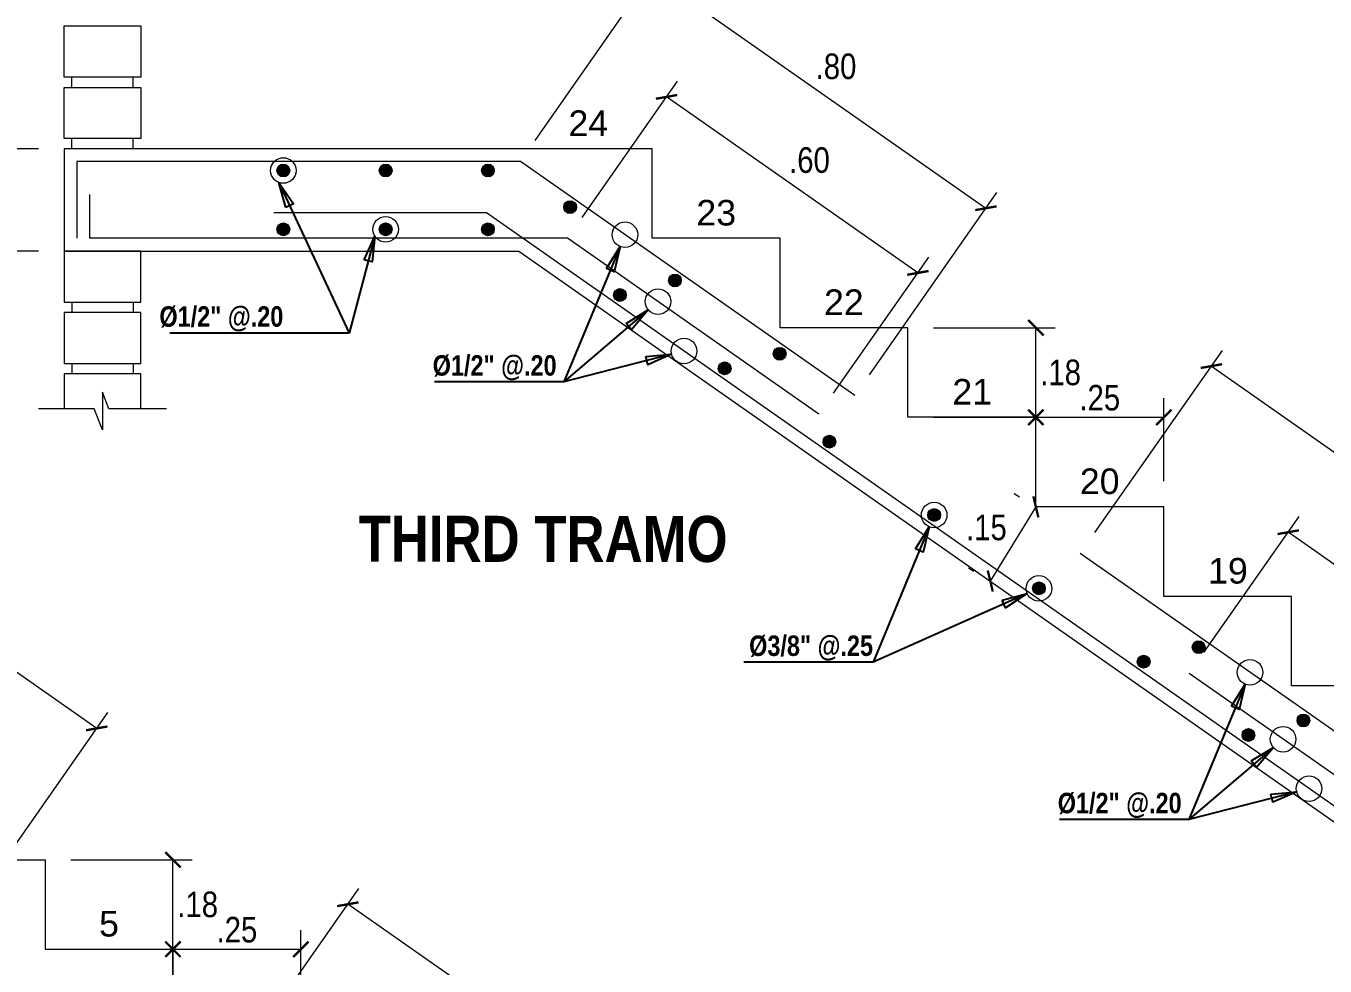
# Model space of a CAD drawing. Header units: millimetres. Extents: x 56 to 215, y 47 to 103.
# Drawn here: x 197.55 to 202.63, y 79.56 to 83.24 of the extents above; entities that cross this region are included whole.
import ezdxf
from ezdxf.enums import TextEntityAlignment as Align

# ---------------------------------------------------------------- set-up
doc = ezdxf.new("R2010")
doc.units = ezdxf.units.MM
for name, color, linetype, lineweight in [('E_Columna', 3, 'Continuous', 25), ('E_Fierros', 2, 'Continuous', 50), ('G_Complemento', 30, 'Continuous', 20), ('G_Texto', 122, 'Continuous', 20)]:
    doc.layers.add(name, color=color, linetype=linetype, lineweight=lineweight)
doc.layers.add('G_Acotación', color=171, linetype='Continuous')
doc.styles.add('Acotacion', font='ARIALN.TTF')
doc.styles.add('ARIAL1.2', font='arial.ttf', dxfattribs={"width": 1.2})
doc.styles.add('Cotas', font='ARIALNB.TTF', dxfattribs={"height": 0.1})
doc.styles.add('Notas', font='ARIALNB.TTF', dxfattribs={"height": 0.15})
doc.dimstyles.new('125', dxfattribs={"dimtxt": 1, "dimasz": 0.06, "dimexe": 0.06, "dimexo": 0.1, "dimgap": 0.08, "dimtad": 3, "dimtih": 1, "dimtoh": 1, "dimlfac": 0.5, "dimzin": 1, "dimdsep": 46, "dimtxsty": 'Cotas', "dimblk": 'ARCHTICK', "dimcen": 2.5, "dimdle": 0.06, "dimclrt": 4, "dimazin": 0, "dimtp": 0.2, "dimtm": 0.2, "dimtfac": 1, "dimtix": 1, "dimtmove": 1, "dimatfit": 3, "dimfxl": 1, "dimtolj": 1, "dimtzin": 1, "dimarcsym": 0})
doc.dimstyles.new('Lenin_25', dxfattribs={"dimscale": 0.5, "dimtxt": 0.2, "dimasz": 0.12, "dimexe": 0.15, "dimexo": 0.2, "dimgap": 0.05, "dimtad": 2, "dimtih": 1, "dimtoh": 1, "dimlfac": 0.5, "dimzin": 4, "dimdsep": 46, "dimtxsty": 'Acotacion', "dimblk": 'ARCHTICK', "dimcen": 0.12, "dimclrd": 256, "dimclre": 256, "dimclrt": 4, "dimazin": 1, "dimtm": 1e-09, "dimtfac": 1, "dimtmove": 2, "dimatfit": 2, "dimldrblk": 'ARCHTICK', "dimfxl": 1, "dimtolj": 1, "dimlwd": 13, "dimlwe": 18, "dimarcsym": 0})

# ---------------------------------------------------------------- blocks, each defined once
blk = doc.blocks.new('_ArchTick')
at = {"color": 0, "linetype": 'ByBlock', "const_width": 0.15}
blk.add_lwpolyline([(-0.5, -0.5), (0.5, 0.5)], dxfattribs=at)
blk = doc.blocks.new('*D400')
at = {"layer": 'Defpoints', "color": 0, "transparency": 16777216}
for p in [(198.813, 79.8031), (198.3122, 79.0876), (200.029, 77.8859)]:
    blk.add_point(p, dxfattribs=at)
at = {"layer": 'G_Acotación', "lineweight": 18, "transparency": 16777216}
for p, q in [((198.3695, 79.1696), (198.856, 79.8645)), ((200.0863, 77.9678), (200.5728, 78.6628))]:
    blk.add_line(p, q, dxfattribs=at)
at = {"layer": 'G_Acotación', "lineweight": 13, "transparency": 16777216}
blk.add_line((200.5298, 78.6013), (198.813, 79.8031), dxfattribs=at)
at = {"layer": 'G_Acotación', "lineweight": 13, "transparency": 16777216, "xscale": 0.06, "yscale": 0.06, "zscale": 0.06}
for p, rotation in [((198.813, 79.8031), 145.0079798014408), ((200.5298, 78.6013), 325.0079798014407)]:
    blk.add_blockref('_ArchTick', p, dxfattribs=dict(at, rotation=rotation))
at = {"layer": 'G_Acotación', "color": 4, "lineweight": 5, "transparency": 16777216, "insert": (199.7492, 79.3134), "char_height": 0.1, "attachment_point": 5, "style": 'Acotacion'}
blk.add_mtext('\\A1;1.05', dxfattribs=at)
blk = doc.blocks.new('*D403')
at = {"layer": 'Defpoints', "color": 0, "transparency": 16777216}
for p in [(196.114, 81.6924), (195.6132, 80.9769), (197.33, 79.7752)]:
    blk.add_point(p, dxfattribs=at)
at = {"layer": 'G_Acotación', "lineweight": 18, "transparency": 16777216}
for p, q in [((195.6705, 81.0589), (196.157, 81.7538)), ((197.3873, 79.8571), (197.8738, 80.5521))]:
    blk.add_line(p, q, dxfattribs=at)
at = {"layer": 'G_Acotación', "lineweight": 13, "transparency": 16777216}
blk.add_line((197.8308, 80.4906), (196.114, 81.6924), dxfattribs=at)
at = {"layer": 'G_Acotación', "lineweight": 13, "transparency": 16777216, "xscale": 0.06, "yscale": 0.06, "zscale": 0.06}
for p, rotation in [((196.114, 81.6924), 145.0079798014416), ((197.8308, 80.4906), 325.0079798014416)]:
    blk.add_blockref('_ArchTick', p, dxfattribs=dict(at, rotation=rotation))
at = {"layer": 'G_Acotación', "color": 4, "lineweight": 5, "transparency": 16777216, "insert": (197.0502, 81.2027), "char_height": 0.1, "attachment_point": 5, "style": 'Acotacion'}
blk.add_mtext('\\A1;1.05', dxfattribs=at)
blk = doc.blocks.new('*D477')
at = {"layer": 'Defpoints', "color": 0, "transparency": 16777216}
for p in [(197.629, 79.9769), (198.129, 79.9769), (197.629, 79.6269)]:
    blk.add_point(p, dxfattribs=at)
at = {"layer": 'G_Acotación', "lineweight": 18, "transparency": 16777216}
for p, q in [((197.729, 79.9769), (198.204, 79.9769)), ((197.729, 79.6269), (198.204, 79.6269))]:
    blk.add_line(p, q, dxfattribs=at)
at = {"layer": 'G_Acotación', "lineweight": 13, "transparency": 16777216}
blk.add_line((198.129, 79.6269), (198.129, 79.9769), dxfattribs=at)
at = {"layer": 'G_Acotación', "lineweight": 13, "transparency": 16777216, "xscale": 0.06, "yscale": 0.06, "zscale": 0.06}
for p, rotation in [((198.129, 79.9769), 90), ((198.129, 79.6269), 270)]:
    blk.add_blockref('_ArchTick', p, dxfattribs=dict(at, rotation=rotation))
at = {"layer": 'G_Acotación', "color": 4, "lineweight": 5, "transparency": 16777216, "insert": (198.2257, 79.8019), "char_height": 0.1, "attachment_point": 5, "style": 'Acotacion'}
blk.add_mtext('\\A1;.18', dxfattribs=at)
blk = doc.blocks.new('*D478')
at = {"layer": 'Defpoints', "color": 0, "transparency": 16777216}
for p in [(198.629, 79.6269), (198.129, 79.2769), (198.629, 79.2769)]:
    blk.add_point(p, dxfattribs=at)
at = {"layer": 'G_Acotación', "lineweight": 18, "transparency": 16777216}
for p, q in [((198.129, 79.3769), (198.129, 79.7019)), ((198.629, 79.3769), (198.629, 79.7019))]:
    blk.add_line(p, q, dxfattribs=at)
at = {"layer": 'G_Acotación', "lineweight": 13, "transparency": 16777216}
blk.add_line((198.129, 79.6269), (198.629, 79.6269), dxfattribs=at)
at = {"layer": 'G_Acotación', "lineweight": 13, "transparency": 16777216, "xscale": 0.06, "yscale": 0.06, "zscale": 0.06, "rotation": 180}
blk.add_blockref('_ArchTick', (198.129, 79.6269), dxfattribs=at)
at = {"layer": 'G_Acotación', "lineweight": 13, "transparency": 16777216, "xscale": 0.06, "yscale": 0.06, "zscale": 0.06}
blk.add_blockref('_ArchTick', (198.629, 79.6269), dxfattribs=at)
at = {"layer": 'G_Acotación', "color": 4, "lineweight": 5, "transparency": 16777216, "insert": (198.379, 79.703), "char_height": 0.1, "attachment_point": 5, "style": 'Acotacion'}
blk.add_mtext('\\A1;.25', dxfattribs=at)
blk = doc.blocks.new('*D483')
at = {"layer": 'Defpoints', "color": 0, "transparency": 16777216}
for p in [(199.4875, 82.7068), (201.308, 82.5243), (200.795, 81.7916)]:
    blk.add_point(p, dxfattribs=at)
at = {"layer": 'G_Acotación', "lineweight": 18, "transparency": 16777216}
for p, q in [((199.5448, 82.7887), (200.0434, 83.501)), ((200.8524, 81.8735), (201.351, 82.5858))]:
    blk.add_line(p, q, dxfattribs=at)
at = {"layer": 'G_Acotación', "lineweight": 13, "transparency": 16777216}
blk.add_line((200.0004, 83.4396), (201.308, 82.5243), dxfattribs=at)
at = {"layer": 'G_Acotación', "lineweight": 13, "transparency": 16777216, "xscale": 0.06, "yscale": 0.06, "zscale": 0.06}
for p, rotation in [((200.0004, 83.4396), 145.007979801432), ((201.308, 82.5243), 325.0079798014319)]:
    blk.add_blockref('_ArchTick', p, dxfattribs=dict(at, rotation=rotation))
at = {"layer": 'G_Acotación', "color": 4, "lineweight": 5, "transparency": 16777216, "insert": (200.7217, 83.0784), "char_height": 0.1, "attachment_point": 5, "style": 'Acotacion'}
blk.add_mtext('\\A1;.80', dxfattribs=at)
blk = doc.blocks.new('*D411')
at = {"layer": 'Defpoints', "color": 0, "transparency": 16777216}
for p in [(201.6767, 81.1744), (203.5004, 80.9896), (202.9875, 80.2568)]:
    blk.add_point(p, dxfattribs=at)
at = {"layer": 'G_Acotación', "lineweight": 18, "transparency": 16777216}
for p, q in [((201.7341, 81.2563), (202.2327, 81.9686)), ((203.0448, 80.3387), (203.5434, 81.051))]:
    blk.add_line(p, q, dxfattribs=at)
at = {"layer": 'G_Acotación', "lineweight": 13, "transparency": 16777216}
blk.add_line((202.1897, 81.9071), (203.5004, 80.9896), dxfattribs=at)
at = {"layer": 'G_Acotación', "lineweight": 13, "transparency": 16777216, "xscale": 0.06, "yscale": 0.06, "zscale": 0.06}
for p, rotation in [((202.1897, 81.9071), 145.0079798014343), ((203.5004, 80.9896), 325.0079798014343)]:
    blk.add_blockref('_ArchTick', p, dxfattribs=dict(at, rotation=rotation))
at = {"layer": 'G_Acotación', "color": 4, "lineweight": 5, "transparency": 16777216, "insert": (202.9125, 81.5448), "char_height": 0.1, "attachment_point": 5, "style": 'Acotacion'}
blk.add_mtext('\\A1;.80', dxfattribs=at)
blk = doc.blocks.new('*D412')
at = {"layer": 'Defpoints', "color": 0, "transparency": 16777216}
for p in [(197.4032, 82.7568), (197.7032, 82.7568), (197.7032, 82.3568)]:
    blk.add_point(p, dxfattribs=at)
at = {"layer": 'G_Acotación', "lineweight": 18, "transparency": 16777216}
for p, q in [((197.6032, 82.7568), (197.3282, 82.7568)), ((197.6032, 82.3568), (197.3282, 82.3568))]:
    blk.add_line(p, q, dxfattribs=at)
at = {"layer": 'G_Acotación', "lineweight": 13, "transparency": 16777216}
blk.add_line((197.4032, 82.3568), (197.4032, 82.7568), dxfattribs=at)
at = {"layer": 'G_Acotación', "lineweight": 13, "transparency": 16777216, "xscale": 0.06, "yscale": 0.06, "zscale": 0.06}
for p, rotation in [((197.4032, 82.7568), 90), ((197.4032, 82.3568), 270)]:
    blk.add_blockref('_ArchTick', p, dxfattribs=dict(at, rotation=rotation))
at = {"layer": 'G_Acotación', "color": 4, "lineweight": 5, "transparency": 16777216, "insert": (197.3067, 82.5568), "char_height": 0.1, "attachment_point": 5, "style": 'Acotacion'}
blk.add_mtext('\\A1;.20', dxfattribs=at)
blk = doc.blocks.new('*D413')
at = {"layer": 'Defpoints', "color": 0, "transparency": 16777216}
for p in [(197.4032, 82.7568), (197.7032, 82.7568), (197.7032, 82.3568)]:
    blk.add_point(p, dxfattribs=at)
at = {"layer": 'G_Acotación', "lineweight": 18, "transparency": 16777216}
for p, q in [((197.6032, 82.7568), (197.3282, 82.7568)), ((197.6032, 82.3568), (197.3282, 82.3568))]:
    blk.add_line(p, q, dxfattribs=at)
at = {"layer": 'G_Acotación', "lineweight": 13, "transparency": 16777216}
blk.add_line((197.4032, 82.3568), (197.4032, 82.7568), dxfattribs=at)
at = {"layer": 'G_Acotación', "lineweight": 13, "transparency": 16777216, "xscale": 0.06, "yscale": 0.06, "zscale": 0.06}
for p, rotation in [((197.4032, 82.7568), 90), ((197.4032, 82.3568), 270)]:
    blk.add_blockref('_ArchTick', p, dxfattribs=dict(at, rotation=rotation))
at = {"layer": 'G_Acotación', "color": 4, "lineweight": 5, "transparency": 16777216, "insert": (197.3067, 82.5568), "char_height": 0.1, "attachment_point": 5, "style": 'Acotacion'}
blk.add_mtext('\\A1;.20', dxfattribs=at)
blk = doc.blocks.new('*D484')
at = {"layer": 'Defpoints', "color": 0, "transparency": 16777216}
for p in [(202.0032, 81.7068), (201.5032, 81.3568), (202.0032, 81.3568)]:
    blk.add_point(p, dxfattribs=at)
at = {"layer": 'G_Acotación', "lineweight": 18, "transparency": 16777216}
for p, q in [((201.5032, 81.4568), (201.5032, 81.7818)), ((202.0032, 81.4568), (202.0032, 81.7818))]:
    blk.add_line(p, q, dxfattribs=at)
at = {"layer": 'G_Acotación', "lineweight": 13, "transparency": 16777216}
blk.add_line((201.5032, 81.7068), (202.0032, 81.7068), dxfattribs=at)
at = {"layer": 'G_Acotación', "lineweight": 13, "transparency": 16777216, "xscale": 0.06, "yscale": 0.06, "zscale": 0.06, "rotation": 180}
blk.add_blockref('_ArchTick', (201.5032, 81.7068), dxfattribs=at)
at = {"layer": 'G_Acotación', "lineweight": 13, "transparency": 16777216, "xscale": 0.06, "yscale": 0.06, "zscale": 0.06}
blk.add_blockref('_ArchTick', (202.0032, 81.7068), dxfattribs=at)
at = {"layer": 'G_Acotación', "color": 4, "lineweight": 5, "transparency": 16777216, "insert": (201.7532, 81.7829), "char_height": 0.1, "attachment_point": 5, "style": 'Acotacion'}
blk.add_mtext('\\A1;.25', dxfattribs=at)
blk = doc.blocks.new('*D485')
at = {"layer": 'Defpoints', "color": 0, "transparency": 16777216}
for p in [(201.0032, 82.0568), (201.5032, 82.0568), (201.0032, 81.7068)]:
    blk.add_point(p, dxfattribs=at)
at = {"layer": 'G_Acotación', "lineweight": 18, "transparency": 16777216}
for p, q in [((201.1032, 82.0568), (201.5782, 82.0568)), ((201.1032, 81.7068), (201.5782, 81.7068))]:
    blk.add_line(p, q, dxfattribs=at)
at = {"layer": 'G_Acotación', "lineweight": 13, "transparency": 16777216}
blk.add_line((201.5032, 81.7068), (201.5032, 82.0568), dxfattribs=at)
at = {"layer": 'G_Acotación', "lineweight": 13, "transparency": 16777216, "xscale": 0.06, "yscale": 0.06, "zscale": 0.06}
for p, rotation in [((201.5032, 82.0568), 90), ((201.5032, 81.7068), 270)]:
    blk.add_blockref('_ArchTick', p, dxfattribs=dict(at, rotation=rotation))
at = {"layer": 'G_Acotación', "color": 4, "lineweight": 5, "transparency": 16777216, "insert": (201.6, 81.8818), "char_height": 0.1, "attachment_point": 5, "style": 'Acotacion'}
blk.add_mtext('\\A1;.18', dxfattribs=at)
blk = doc.blocks.new('*D486')
at = {"layer": 'Defpoints', "color": 0, "transparency": 16777216}
for p in [(202.4901, 81.2577), (202.1031, 80.705), (203.0862, 80.0168)]:
    blk.add_point(p, dxfattribs=at)
at = {"layer": 'G_Acotación', "lineweight": 18, "transparency": 16777216}
for p, q in [((202.1605, 80.7869), (202.5331, 81.3192)), ((203.1436, 80.0987), (203.5162, 80.631))]:
    blk.add_line(p, q, dxfattribs=at)
at = {"layer": 'G_Acotación', "lineweight": 13, "transparency": 16777216}
blk.add_line((203.4731, 80.5696), (202.4901, 81.2577), dxfattribs=at)
at = {"layer": 'G_Acotación', "lineweight": 13, "transparency": 16777216, "xscale": 0.06, "yscale": 0.06, "zscale": 0.06}
for p, rotation in [((202.4901, 81.2577), 145.007979801449), ((203.4731, 80.5696), 325.007979801449)]:
    blk.add_blockref('_ArchTick', p, dxfattribs=dict(at, rotation=rotation))
at = {"layer": 'G_Acotación', "color": 4, "lineweight": 5, "transparency": 16777216, "insert": (203.0491, 81.0101), "char_height": 0.1, "attachment_point": 5, "style": 'Acotacion'}
blk.add_mtext('\\A1;.60', dxfattribs=at)
blk = doc.blocks.new('*D487')
at = {"layer": 'Defpoints', "color": 0, "transparency": 16777216}
for p in [(200.0589, 82.9596), (199.6719, 82.4068), (200.655, 81.7187)]:
    blk.add_point(p, dxfattribs=at)
at = {"layer": 'G_Acotación', "lineweight": 18, "transparency": 16777216}
for p, q in [((199.7293, 82.4887), (200.1019, 83.021)), ((200.7123, 81.8006), (201.0849, 82.3329))]:
    blk.add_line(p, q, dxfattribs=at)
at = {"layer": 'G_Acotación', "lineweight": 13, "transparency": 16777216}
blk.add_line((201.0419, 82.2714), (200.0589, 82.9596), dxfattribs=at)
at = {"layer": 'G_Acotación', "lineweight": 13, "transparency": 16777216, "xscale": 0.06, "yscale": 0.06, "zscale": 0.06}
for p, rotation in [((200.0589, 82.9596), 145.007979801449), ((201.0419, 82.2714), 325.007979801449)]:
    blk.add_blockref('_ArchTick', p, dxfattribs=dict(at, rotation=rotation))
at = {"layer": 'G_Acotación', "color": 4, "lineweight": 5, "transparency": 16777216, "insert": (200.6179, 82.7119), "char_height": 0.1, "attachment_point": 5, "style": 'Acotacion'}
blk.add_mtext('\\A1;.60', dxfattribs=at)
blk = doc.blocks.new('*D418')
at = {"layer": 'Defpoints', "color": 0, "transparency": 16777216}
for p in [(201.5032, 81.3568), (201.325, 81.0665), (201.325, 81.0665)]:
    blk.add_point(p, dxfattribs=at)
at = {"layer": 'G_Acotación', "lineweight": 18, "transparency": 16777216}
for p, q in [((201.418, 81.4091), (201.4393, 81.3961)), ((201.2398, 81.1189), (201.2611, 81.1058))]:
    blk.add_line(p, q, dxfattribs=at)
at = {"layer": 'G_Acotación', "lineweight": 13, "transparency": 16777216}
blk.add_line((201.5032, 81.3568), (201.325, 81.0665), dxfattribs=at)
at = {"layer": 'G_Acotación', "lineweight": 13, "transparency": 16777216, "xscale": 0.06, "yscale": 0.06, "zscale": 0.06}
for p, rotation in [((201.5032, 81.3568), 58.45425325252237), ((201.325, 81.0665), 238.4542532525224)]:
    blk.add_blockref('_ArchTick', p, dxfattribs=dict(at, rotation=rotation))
at = {"layer": 'G_Acotación', "color": 4, "lineweight": 5, "transparency": 16777216, "insert": (201.3098, 81.2757), "char_height": 0.1, "attachment_point": 5, "style": 'Acotacion'}
blk.add_mtext('\\A1;.15', dxfattribs=at)

msp = doc.modelspace()

# ---------------------------------------------------------------- hatches: boundary and pattern name
at = {"layer": 'E_Fierros', "lineweight": 5}
h = msp.add_hatch(color=256, dxfattribs=at)
edge = h.paths.add_edge_path()
edge.add_arc((198.5605, 82.6718), 0.025, 0, 360)
h = msp.add_hatch(color=256, dxfattribs=at)
edge = h.paths.add_edge_path()
edge.add_arc((198.9605, 82.6718), 0.025, 0, 360)
h = msp.add_hatch(color=256, dxfattribs=at)
edge = h.paths.add_edge_path()
edge.add_arc((199.3605, 82.6718), 0.025, 0, 360)
h = msp.add_hatch(color=256, dxfattribs=at)
edge = h.paths.add_edge_path()
edge.add_arc((199.682, 82.5286), 0.025, 0, 360)
h = msp.add_hatch(color=256, dxfattribs=at)
edge = h.paths.add_edge_path()
edge.add_arc((198.5605, 82.4418), 0.025, 0, 360)
h = msp.add_hatch(color=256, dxfattribs=at)
edge = h.paths.add_edge_path()
edge.add_arc((198.9605, 82.4418), 0.025, 0, 360)
h = msp.add_hatch(color=256, dxfattribs=at)
edge = h.paths.add_edge_path()
edge.add_arc((199.3605, 82.4418), 0.025, 0, 360)
h = msp.add_hatch(color=256, dxfattribs=at)
edge = h.paths.add_edge_path()
edge.add_arc((200.0917, 82.2419), 0.025, 0, 360)
h = msp.add_hatch(color=256, dxfattribs=at)
edge = h.paths.add_edge_path()
edge.add_arc((199.8767, 82.185), 0.025, 0, 360)
h = msp.add_hatch(color=256, dxfattribs=at)
edge = h.paths.add_edge_path()
edge.add_arc((200.5013, 81.9552), 0.025, 0, 360)
h = msp.add_hatch(color=256, dxfattribs=at)
edge = h.paths.add_edge_path()
edge.add_arc((200.2863, 81.8982), 0.025, 0, 360)
h = msp.add_hatch(color=256, dxfattribs=at)
edge = h.paths.add_edge_path()
edge.add_arc((200.6959, 81.6115), 0.025, 0, 360)
h = msp.add_hatch(color=256, dxfattribs=at)
edge = h.paths.add_edge_path()
edge.add_arc((201.1055, 81.3248), 0.025, 0, 360)
h = msp.add_hatch(color=256, dxfattribs=at)
edge = h.paths.add_edge_path()
edge.add_arc((201.5151, 81.038), 0.025, 0, 360)
h = msp.add_hatch(color=256, dxfattribs=at)
edge = h.paths.add_edge_path()
edge.add_arc((202.1397, 80.8082), 0.025, 0, 360)
h = msp.add_hatch(color=256, dxfattribs=at)
edge = h.paths.add_edge_path()
edge.add_arc((201.9247, 80.7513), 0.025, 0, 360)
h = msp.add_hatch(color=256, dxfattribs=at)
edge = h.paths.add_edge_path()
edge.add_arc((202.5494, 80.5215), 0.025, 0, 360)
h = msp.add_hatch(color=256, dxfattribs=at)
edge = h.paths.add_edge_path()
edge.add_arc((202.3344, 80.4646), 0.025, 0, 360)

# ---------------------------------------------------------------- linework, layer by layer
for p, q in [((199.4875, 82.7068), (197.7532, 82.7068)), ((199.2923, 82.7068), (197.7532, 82.7068)), ((197.7532, 82.7068), (197.7532, 82.4068)), ((200.795, 81.7916), (199.4875, 82.7068)), ((197.8032, 82.4068), (197.8032, 82.5783)), ((199.3547, 82.5068), (198.5235, 82.5068)), ((202.769, 80.1168), (199.3547, 82.5068)), ((199.6719, 82.4068), (197.8032, 82.4068)), ((199.2923, 82.4068), (197.8032, 82.4068)), ((200.655, 81.7187), (199.6719, 82.4068)), ((202.9875, 80.2568), (201.6767, 81.1744)), ((203.0862, 80.0168), (202.1031, 80.705))]:
    msp.add_line(p, q, dxfattribs=at)
for centre in [(198.5605, 82.6718), (198.9605, 82.6718), (199.3605, 82.6718), (199.682, 82.5286), (198.5605, 82.4418), (198.9605, 82.4418), (199.3605, 82.4418), (200.0917, 82.2419), (199.8767, 82.185), (200.5013, 81.9552), (200.2863, 81.8982), (200.6959, 81.6115), (201.1055, 81.3248), (201.5151, 81.038), (202.1397, 80.8082), (201.9247, 80.7513), (202.5494, 80.5215), (202.3344, 80.4646)]:
    msp.add_circle(centre, 0.025, dxfattribs=at)
at = {"layer": 'G_Complemento', "color": 1, "lineweight": 5}
for p, q in [((197.7332, 82.9968), (197.7332, 83.0368)), ((197.9732, 82.9968), (197.9732, 83.0368)), ((197.9732, 82.9968), (197.9732, 83.0368)), ((197.7332, 82.7568), (197.7332, 82.7968)), ((197.9732, 82.7568), (197.9732, 82.7968)), ((197.9732, 82.7568), (197.9732, 82.7968)), ((197.7332, 82.1568), (197.7332, 82.1168)), ((197.9732, 82.1568), (197.9732, 82.1168)), ((197.9732, 82.1568), (197.9732, 82.1168)), ((197.7332, 81.9168), (197.7332, 81.8768)), ((197.9732, 81.9168), (197.9732, 81.8768)), ((197.9732, 81.9168), (197.9732, 81.8768))]:
    msp.add_line(p, q, dxfattribs=at)
at = {"layer": 'G_Complemento', "lineweight": 5}
msp.add_line((197.7032, 82.7568), (197.7032, 82.3568), dxfattribs=at)
at = {"layer": 'G_Complemento', "color": 1, "lineweight": 5}
for points in [[(198.0032, 83.0368), (197.7032, 83.0368), (197.7032, 83.2368), (198.0032, 83.2368)], [(198.0032, 82.7968), (197.7032, 82.7968), (197.7032, 82.9968), (198.0032, 82.9968)], [(198.0032, 82.3568), (197.7032, 82.3568), (197.7032, 82.1568), (198.0032, 82.1568)], [(198.0032, 82.1168), (197.7032, 82.1168), (197.7032, 81.9168), (198.0032, 81.9168)]]:
    msp.add_lwpolyline(points, close=True, dxfattribs=at)
at = {"layer": 'G_Complemento', "lineweight": 5}
for points in [[(197.7032, 82.3568), (199.4818, 82.3568), (202.8961, 79.9668), (205.1032, 79.9668), (205.1032, 80.3068), (203.0032, 80.3068), (203.0032, 80.6568), (202.5032, 80.6568), (202.5032, 81.0068), (202.0032, 81.0068), (202.0032, 81.3568), (201.5032, 81.3568), (201.5032, 81.7068), (201.0032, 81.7068), (201.0032, 82.0568), (200.5032, 82.0568), (200.5032, 82.4068), (200.0032, 82.4068), (200.0032, 82.7568), (197.7032, 82.7568)], [(198.1032, 81.7398), (197.8775, 81.7398), (197.8531, 81.8048), (197.8531, 81.6583), (197.8204, 81.7398), (197.6032, 81.7398)], [(195.629, 81.0269), (196.129, 81.0269), (196.129, 80.6769), (196.629, 80.6769), (196.629, 80.3269), (197.129, 80.3269), (197.129, 79.9769), (197.629, 79.9769), (197.629, 79.6269), (198.129, 79.6269), (198.129, 79.2769), (198.629, 79.2769), (198.629, 78.9269), (199.129, 78.9269), (199.129, 78.5769), (199.629, 78.5769), (199.629, 78.2269), (200.129, 78.2269), (200.129, 77.8769), (200.129, 76.0769), (199.129, 76.0769), (199.129, 78.1619), (195.5218, 80.6869)]]:
    msp.add_lwpolyline(points, dxfattribs=at)
at = {"layer": 'G_Complemento', "color": 1, "lineweight": 5}
msp.add_lwpolyline([(198.0032, 81.7398), (198.0032, 81.8768), (197.7032, 81.8768), (197.7032, 81.7398)], dxfattribs=at)
at = {"layer": 'G_Texto', "lineweight": 5}
for centre in [(198.5605, 82.6718), (198.9605, 82.4418), (199.8963, 82.4207), (200.0258, 82.1591), (200.1273, 81.966), (201.1055, 81.3248), (201.5151, 81.038), (202.3405, 80.7097), (202.4701, 80.4481), (202.5715, 80.255)]:
    msp.add_circle(centre, 0.05, dxfattribs=at)

# ---------------------------------------------------------------- texts
at = {"layer": 'E_Columna', "lineweight": 5, "style": 'Notas'}
msp.add_text('THIRD TRAMO', height=0.18, rotation=359.9698, dxfattribs=at).set_placement((199.5763, 81.1416), align=Align.CENTER)
at = {"layer": 'G_Texto', "lineweight": 5, "style": 'ARIAL1.2'}
for s, p in [('24', (199.7532, 82.8068)), ('23', (200.2533, 82.4568)), ('22', (200.7524, 82.1068)), ('21', (201.2544, 81.7568)), ('20', (201.7528, 81.4068)), ('19', (202.2543, 81.0568)), ('5', (197.8788, 79.6769))]:
    msp.add_text(s, height=0.1, dxfattribs=at).set_placement(p, align=Align.CENTER)
at = {"layer": 'G_Texto', "lineweight": 5, "style": 'Cotas'}
for s, p in [('Ø1/2" @.20', (198.0759, 82.061)), ('Ø1/2" @.20', (199.1446, 81.8698)), ('Ø3/8" @.25', (200.382, 80.7739)), ('Ø1/2" @.20', (201.5888, 80.1588))]:
    msp.add_text(s, height=0.08, dxfattribs=at).set_placement(p)

# ---------------------------------------------------------------- dimensions: what is measured, and where the dimension line sits
at = {"layer": 'G_Acotación', "lineweight": 5}
for p1, p2, distance, picture, middle in [((199.4875, 82.7068), (200.795, 81.7916), 0.8945, '*D483', (200.7217, 83.0784)), ((200.655, 81.7187), (199.6719, 82.4068), -0.6747, '*D487', (200.6179, 82.7119)), ((201.6767, 81.1744), (202.9875, 80.2568), 0.8945, '*D411', (202.9125, 81.5448)), ((197.33, 79.7752), (195.6132, 80.9769), -0.8733, '*D403', (197.0502, 81.2027)), ((203.0862, 80.0168), (202.1031, 80.705), -0.6747, '*D486', (203.0491, 81.0101)), ((200.029, 77.8859), (198.3122, 79.0876), -0.8733, '*D400', (199.7492, 79.3134))]:
    dim = msp.add_aligned_dim(p1=p1, p2=p2, distance=distance, dimstyle='Lenin_25', override={"dimfxl": 0.06}, dxfattribs=at)
    dim.commit()
    dim.dimension.update_dxf_attribs({"geometry": picture, "text_midpoint": middle})
for base, p1, p2, angle, picture, middle in [((197.4032, 82.7568), (197.7032, 82.3568), (197.7032, 82.7568), 90, '*D412', (197.3067, 82.5568)), ((197.4032, 82.7568), (197.7032, 82.3568), (197.7032, 82.7568), 90, '*D413', (197.3067, 82.5568)), ((201.5032411172, 82.0568212866), (201.0032411172, 81.7068212866), (201.0032411172, 82.0568212866), 90, '*D485', (201.600001008, 81.8818212866)), ((202.0032, 81.7068), (201.5032, 81.3568), (202.0032, 81.3568), 180, '*D484', (201.7532, 81.7829)), ((198.1289558326, 79.9769361717), (197.6289558326, 79.6269361717), (197.6289558326, 79.9769361717), 90, '*D477', (198.2257157235, 79.8019361717))]:
    dim = msp.add_linear_dim(base=base, p1=p1, p2=p2, angle=angle, dimstyle='Lenin_25', override={"dimfxl": 0.06}, dxfattribs=at)
    dim.commit()
    dim.dimension.update_dxf_attribs({"geometry": picture, "text_midpoint": middle})
dim = msp.add_aligned_dim(p1=(201.5032, 81.3568), p2=(201.325, 81.0665), distance=0, text='.15', dimstyle='Lenin_25', override={"dimfxl": 0.06}, dxfattribs=at)
dim.commit()
dim.dimension.update_dxf_attribs({"geometry": '*D418', "text_midpoint": (201.3098, 81.2757)})
dim = msp.add_linear_dim(base=(198.629, 79.6269), p1=(198.129, 79.2769), p2=(198.629, 79.2769), dimstyle='Lenin_25', override={"dimfxl": 0.06}, dxfattribs=at)
dim.commit()
dim.dimension.update_dxf_attribs({"geometry": '*D478', "text_midpoint": (198.379, 79.703)})

# ---------------------------------------------------------------- leaders
at = {"layer": 'G_Texto', "lineweight": 5}
for points in [[(198.5429, 82.625), (198.8176, 82.0362), (198.1166, 82.0362)], [(198.9183, 82.415), (198.8176, 82.0362), (198.1166, 82.0362)], [(199.8771, 82.3745), (199.6574, 81.845), (199.1514, 81.845)], [(199.9878, 82.1266), (199.6574, 81.845), (199.1514, 81.845)], [(200.0789, 81.9535), (199.6574, 81.845), (199.1514, 81.845)], [(201.0863, 81.2786), (200.8666, 80.7491), (200.3607, 80.7491)], [(201.4694, 81.0177), (200.8666, 80.7491), (200.3607, 80.7491)], [(202.3213, 80.6635), (202.1016, 80.134), (201.5957, 80.134)], [(202.432, 80.4157), (202.1016, 80.134), (201.5957, 80.134)], [(202.5231, 80.2426), (202.1016, 80.134), (201.5957, 80.134)]]:
    msp.add_leader(points, dimstyle='125', override={"dimasz": 0.1, "dimgap": 0.08, "dimtad": 0, "dimldrblk": 'ClosedBlank'}, dxfattribs=at)

doc.saveas('drawing.dxf')
